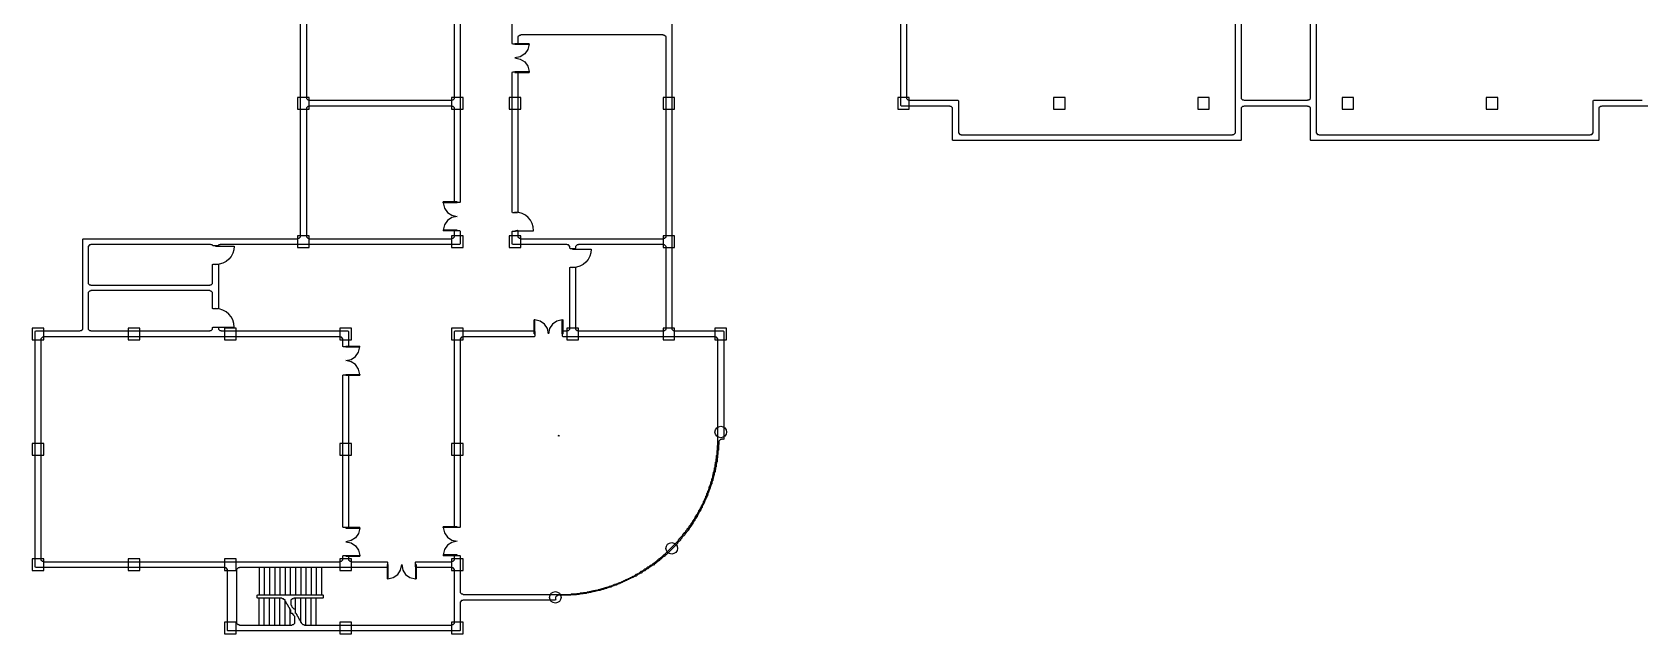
# Model space of a CAD drawing. Header units: metres. Extents: x 17250 to 146550, y 15000 to 99000.
# Drawn here: x 17250 to 100833, y 15000 to 46300 of the extents above; entities that cross this region are included whole.
import ezdxf

# ---------------------------------------------------------------- set-up
doc = ezdxf.new("R2010")
doc.units = ezdxf.units.M
for name, color, linetype in [('COL', 5, 'Continuous'), ('DOOR', 30, 'Continuous'), ('STAIR', 7, 'Continuous'), ('WALL', 8, 'Continuous')]:
    doc.layers.add(name, color=color, linetype=linetype)

msp = doc.modelspace()

# ---------------------------------------------------------------- linework, layer by layer
at = {"layer": 'COL'}
for points in [[(31050, 42300), (31650, 42300), (31650, 42900), (31050, 42900), (31050, 42300)], [(39050, 42300), (39650, 42300), (39650, 42900), (39050, 42900), (39050, 42300)], [(42050, 42300), (42650, 42300), (42650, 42900), (42050, 42900), (42050, 42300)], [(50050, 42300), (50650, 42300), (50650, 42900), (50050, 42900), (50050, 42300)], [(62250, 42300), (62850, 42300), (62850, 42900), (62250, 42900), (62250, 42300)], [(70350, 42300), (70950, 42300), (70950, 42900), (70350, 42900), (70350, 42300)], [(77850, 42300), (78450, 42300), (78450, 42900), (77850, 42900), (77850, 42300)], [(85950, 42300), (85950, 42900), (85350, 42900), (85350, 42300), (85950, 42300)], [(93450, 42300), (93450, 42900), (92850, 42900), (92850, 42300), (93450, 42300)], [(31050, 35100), (31650, 35100), (31650, 35700), (31050, 35700), (31050, 35100)], [(39050, 35100), (39650, 35100), (39650, 35700), (39050, 35700), (39050, 35100)], [(42050, 35100), (42650, 35100), (42650, 35700), (42050, 35700), (42050, 35100)], [(50050, 35100), (50650, 35100), (50650, 35700), (50050, 35700), (50050, 35100)], [(17250, 30300), (17850, 30300), (17850, 30900), (17250, 30900), (17250, 30300)], [(22250, 30300), (22850, 30300), (22850, 30900), (22250, 30900), (22250, 30300)], [(27250, 30300), (27850, 30300), (27850, 30900), (27250, 30900), (27250, 30300)], [(33250, 30300), (33850, 30300), (33850, 30900), (33250, 30900), (33250, 30300)], [(39050, 30300), (39650, 30300), (39650, 30900), (39050, 30900), (39050, 30300)], [(45050, 30300), (45650, 30300), (45650, 30900), (45050, 30900), (45050, 30300)], [(50050, 30300), (50650, 30300), (50650, 30900), (50050, 30900), (50050, 30300)], [(52750, 30300), (53350, 30300), (53350, 30900), (52750, 30900), (52750, 30300)], [(53350, 25500), (53326, 25383), (53262, 25288), (53167, 25224), (53050, 25200), (52933, 25224), (52838, 25288), (52774, 25383), (52750, 25500), (52774, 25617), (52838, 25712), (52933, 25776), (53050, 25800), (53167, 25776), (53262, 25712), (53326, 25617), (53350, 25500)], [(17250, 24300), (17850, 24300), (17850, 24900), (17250, 24900), (17250, 24300)], [(33250, 24300), (33850, 24300), (33850, 24900), (33250, 24900), (33250, 24300)], [(39050, 24300), (39650, 24300), (39650, 24900), (39050, 24900), (39050, 24300)], [(50801, 19449), (50778, 19332), (50713, 19237), (50618, 19172), (50501, 19149), (50385, 19172), (50289, 19237), (50225, 19332), (50201, 19449), (50225, 19565), (50289, 19661), (50385, 19725), (50501, 19749), (50618, 19725), (50713, 19661), (50778, 19565), (50801, 19449)], [(17250, 18300), (17850, 18300), (17850, 18900), (17250, 18900), (17250, 18300)], [(22250, 18300), (22850, 18300), (22850, 18900), (22250, 18900), (22250, 18300)], [(27250, 18300), (27850, 18300), (27850, 18900), (27250, 18900), (27250, 18300)], [(33250, 18300), (33850, 18300), (33850, 18900), (33250, 18900), (33250, 18300)], [(39050, 18300), (39650, 18300), (39650, 18900), (39050, 18900), (39050, 18300)], [(44750, 16900), (44726, 16783), (44662, 16688), (44567, 16624), (44450, 16600), (44333, 16624), (44238, 16688), (44174, 16783), (44150, 16900), (44174, 17017), (44238, 17112), (44333, 17176), (44450, 17200), (44567, 17176), (44662, 17112), (44726, 17017), (44750, 16900)], [(27250, 15000), (27850, 15000), (27850, 15600), (27250, 15600), (27250, 15000)], [(33250, 15000), (33850, 15000), (33850, 15600), (33250, 15600), (33250, 15000)], [(39050, 15000), (39650, 15000), (39650, 15600), (39050, 15600), (39050, 15000)]]:
    msp.add_lwpolyline(points, close=True, dxfattribs=at)
at = {"layer": 'DOOR'}
for points in [[(42350, 45706), (43081, 45706)], [(42350, 45706), (42350, 45669)], [(43081, 45669), (43018, 45390), (42860, 45164), (42630, 45012), (42350, 44956)], [(42350, 45669), (43081, 45669)], [(43081, 45669), (43081, 45706)], [(42350, 44956), (42630, 44901), (42860, 44749), (43018, 44522), (43081, 44244)], [(42350, 44244), (43081, 44244)], [(42350, 44206), (42350, 44244)], [(42350, 44206), (43081, 44206)], [(43081, 44244), (43081, 44206)], [(39350, 37465), (38619, 37465)], [(38619, 37428), (38619, 37465)], [(38619, 37428), (38682, 37149), (38840, 36923), (39070, 36771), (39350, 36715)], [(39350, 37428), (38619, 37428)], [(39350, 37465), (39350, 37428)], [(43320, 35970), (43300, 36166), (43244, 36348), (43154, 36513), (43036, 36656), (42892, 36775), (42728, 36864), (42545, 36921), (42350, 36940)], [(39350, 36715), (39070, 36660), (38840, 36508), (38682, 36281), (38619, 36003)], [(39350, 36003), (38619, 36003)], [(38619, 36003), (38619, 35965)], [(39350, 35965), (38619, 35965)], [(39350, 35965), (39350, 36003)], [(42350, 35970), (43320, 35970)], [(26785, 35172), (27755, 35172)], [(27755, 35172), (27736, 34977), (27679, 34795), (27590, 34630), (27471, 34486), (27328, 34368), (27163, 34278), (26981, 34222), (26785, 34202)], [(45350, 35017), (46320, 35017)], [(46320, 35017), (46300, 34822), (46244, 34640), (46154, 34475), (46036, 34331), (45892, 34213), (45728, 34124), (45545, 34067), (45350, 34047)], [(27755, 30951), (27736, 31147), (27679, 31329), (27590, 31494), (27471, 31637), (27328, 31756), (27163, 31845), (26981, 31902), (26785, 31921)], [(26785, 30951), (27755, 30951)], [(43349, 30600), (43349, 31331)], [(43387, 31331), (43349, 31331)], [(43387, 30600), (43387, 31331)], [(44099, 30600), (44044, 30880), (43892, 31110), (43665, 31268), (43387, 31331)], [(44812, 31331), (44533, 31268), (44307, 31110), (44155, 30880), (44099, 30600)], [(44812, 30600), (44812, 31331)], [(44812, 31331), (44849, 31331)], [(44849, 30600), (44849, 31331)], [(43349, 30600), (43387, 30600)], [(44849, 30600), (44812, 30600)], [(33550, 29961), (34281, 29961)], [(33550, 29961), (33550, 29923)], [(33550, 29923), (34281, 29923)], [(33550, 29211), (33830, 29267), (34060, 29419), (34218, 29645), (34281, 29923)], [(34281, 29923), (34281, 29961)], [(34281, 28498), (34218, 28777), (34060, 29003), (33830, 29155), (33550, 29211)], [(33550, 28498), (34281, 28498)], [(33550, 28461), (33550, 28498)], [(33550, 28461), (34281, 28461)], [(34281, 28498), (34281, 28461)], [(33550, 20543), (34281, 20543)], [(33550, 20543), (33550, 20506)], [(34281, 20506), (34218, 20227), (34060, 20001), (33830, 19849), (33550, 19793)], [(33550, 20506), (34281, 20506)], [(34281, 20506), (34281, 20543)], [(39350, 20566), (38619, 20566)], [(38619, 20529), (38619, 20566)], [(38619, 20529), (38682, 20250), (38840, 20024), (39070, 19872), (39350, 19816)], [(39350, 20529), (38619, 20529)], [(39350, 20566), (39350, 20529)], [(33550, 19793), (33830, 19738), (34060, 19586), (34218, 19359), (34281, 19081)], [(39350, 19816), (39070, 19761), (38840, 19609), (38682, 19382), (38619, 19104)], [(33550, 19081), (34281, 19081)], [(33550, 19043), (33550, 19081)], [(33550, 19043), (34281, 19043)], [(34281, 19081), (34281, 19043)], [(35711, 18600), (35711, 17869)], [(35711, 18600), (35748, 18600)], [(35748, 17869), (36027, 17932), (36253, 18090), (36405, 18320), (36461, 18600)], [(35748, 18600), (35748, 17869)], [(36461, 18600), (36516, 18320), (36668, 18090), (36894, 17932), (37173, 17869)], [(37173, 18600), (37173, 17869)], [(37211, 18600), (37173, 18600)], [(37211, 18600), (37211, 17869)], [(39350, 19104), (38619, 19104)], [(38619, 19104), (38619, 19066)], [(39350, 19066), (38619, 19066)], [(39350, 19066), (39350, 19104)], [(35748, 17869), (35711, 17869)], [(37173, 17869), (37211, 17869)]]:
    msp.add_lwpolyline(points, dxfattribs=at)
at = {"layer": 'STAIR'}
for p, q in [((29050, 18480), (29050, 17010)), ((29320, 18480), (29320, 17010)), ((29590, 18480), (29590, 17010)), ((29860, 18480), (29860, 17010)), ((30130, 18480), (30130, 17010)), ((30400, 18480), (30400, 17010)), ((30670, 18480), (30670, 17010)), ((30940, 18480), (30940, 17010)), ((31210, 18480), (31210, 17010)), ((31480, 18480), (31480, 17010)), ((31750, 18480), (31750, 17010)), ((32020, 18480), (32020, 17010)), ((32290, 18480), (32290, 17010)), ((29050, 15420), (29050, 16890)), ((29320, 15420), (29320, 16890)), ((29590, 15420), (29590, 16890)), ((29860, 15420), (29860, 16890)), ((30130, 15420), (30130, 16890)), ((30400, 15420), (30400, 16786)), ((30940, 16051), (30940, 16890)), ((31210, 15584), (31210, 16890)), ((31480, 15420), (31480, 16890)), ((31750, 15420), (31750, 16890)), ((32020, 15420), (32020, 16890)), ((30670, 15420), (30670, 16319))]:
    msp.add_line(p, q, dxfattribs=at)
at = {"layer": 'WALL'}
for points in [[(50505, 52855), (50505, 30855), (50580, 30780), (50630, 30780), (50655, 30755), (53180, 30755), (53205, 30730), (53205, 25130), (53180, 25105), (53155, 25130), (53105, 25130), (53080, 25105), (53030, 25105), (52955, 25030), (52955, 24855), (52930, 24830), (52930, 24555), (52905, 24530), (52905, 24330), (52880, 24305), (52880, 24155), (52855, 24130), (52855, 23955), (52830, 23930), (52830, 23855), (52805, 23830), (52805, 23680), (52780, 23655), (52780, 23555), (52755, 23530), (52755, 23430), (52730, 23405), (52730, 23380), (52705, 23355), (52705, 23255), (52680, 23230), (52680, 23155), (52655, 23130), (52655, 23080), (52630, 23055), (52630, 22980), (52605, 22955), (52605, 22930), (52580, 22905), (52580, 22805), (52555, 22780), (52555, 22755), (52530, 22730), (52530, 22680), (52505, 22655), (52505, 22580), (52480, 22555), (52480, 22530), (52455, 22505), (52455, 22455), (52430, 22430), (52430, 22405), (52405, 22380), (52405, 22355), (52380, 22330), (52380, 22255), (52355, 22230), (52355, 22180), (52330, 22155), (52330, 22130), (52305, 22105), (52305, 22080), (52280, 22055), (52280, 22030), (52255, 22005), (52255, 21980), (52230, 21955), (52230, 21905), (52205, 21880), (52205, 21855), (52180, 21830), (52180, 21805), (52155, 21780), (52155, 21755), (52130, 21730), (52130, 21705), (52105, 21680), (52105, 21655), (52080, 21630), (52080, 21580), (52055, 21555), (52055, 21530), (52030, 21505), (52030, 21480), (52005, 21455), (52005, 21405), (51905, 21305), (51905, 21280), (51880, 21255), (51880, 21230), (51855, 21205), (51855, 21180), (51830, 21155), (51830, 21105), (51730, 21005), (51730, 20980), (51705, 20955), (51705, 20905), (51655, 20855), (51655, 20830), (51605, 20780), (51605, 20730), (51530, 20655), (51530, 20630), (51405, 20505), (51405, 20455), (51330, 20380), (51330, 20355), (51255, 20280), (51255, 20255), (51180, 20180), (51180, 20155), (51030, 20005), (51030, 19980), (50955, 19905), (50955, 19880), (50805, 19730), (50805, 19705), (50205, 19105), (50180, 19105), (50105, 19030), (50080, 19030), (49930, 18880), (49905, 18880), (49830, 18805), (49805, 18805), (49655, 18655), (49630, 18655), (49555, 18580), (49505, 18580), (49405, 18480), (49355, 18480), (49255, 18380), (49205, 18380), (49105, 18280), (49055, 18280), (49030, 18255), (49005, 18255), (48905, 18155), (48855, 18155), (48830, 18130), (48805, 18130), (48780, 18105), (48755, 18105), (48655, 18005), (48605, 18005), (48580, 17980), (48555, 17980), (48530, 17955), (48505, 17955), (48480, 17930), (48430, 17930), (48405, 17905), (48380, 17905), (48355, 17880), (48330, 17880), (48305, 17855), (48280, 17855), (48255, 17830), (48230, 17830), (48205, 17805), (48180, 17805), (48155, 17780), (48130, 17780), (48105, 17755), (48055, 17755), (48030, 17730), (48005, 17730), (47980, 17705), (47955, 17705), (47930, 17680), (47905, 17680), (47880, 17655), (47855, 17655), (47830, 17630), (47805, 17630), (47780, 17605), (47730, 17605), (47705, 17580), (47680, 17580), (47655, 17555), (47630, 17555), (47605, 17530), (47530, 17530), (47505, 17505), (47455, 17505), (47430, 17480), (47405, 17480), (47380, 17455), (47355, 17455), (47330, 17430), (47255, 17430), (47230, 17405), (47180, 17405), (47155, 17380), (47130, 17380), (47105, 17355), (47030, 17355), (47005, 17330), (46955, 17330), (46930, 17305), (46855, 17305), (46830, 17280), (46780, 17280), (46755, 17255), (46655, 17255), (46630, 17230), (46555, 17230), (46530, 17205), (46430, 17205), (46405, 17180), (46330, 17180), (46305, 17155), (46205, 17155), (46180, 17130), (46080, 17130), (46055, 17105), (45905, 17105), (45880, 17080), (45730, 17080), (45705, 17055), (45555, 17055), (45530, 17030), (45255, 17030), (45230, 17005), (44605, 17005), (44580, 16980), (44530, 16980), (44455, 16905), (44455, 16805), (44480, 16780), (44455, 16755), (39655, 16755), (39630, 16730), (39580, 16730), (39505, 16655), (39505, 15180), (39480, 15155), (27430, 15155), (27405, 15180), (27405, 18355), (27330, 18430), (27280, 18430), (27255, 18455), (17430, 18455), (17405, 18480), (17405, 30730), (17430, 30755), (19730, 30755), (19755, 30780), (19805, 30780), (19880, 30855), (19880, 35530), (19905, 35555), (31055, 35555), (31080, 35580), (31130, 35580), (31205, 35655), (31205, 78355)], [(31505, 49555), (31505, 42855), (31580, 42780), (31630, 42780), (31655, 42755), (39055, 42755), (39080, 42780), (39130, 42780), (39205, 42855), (39205, 47730)], [(101380, 42455), (98855, 42455), (98830, 42430), (98780, 42430), (98705, 42355), (98705, 40680), (98680, 40655), (83730, 40655), (83705, 40680), (83705, 42355), (83630, 42430), (83580, 42430), (83555, 42455), (80255, 42455), (80230, 42430), (80180, 42430), (80105, 42355), (80105, 40680), (80080, 40655), (65130, 40655), (65105, 40680), (65105, 42355), (65030, 42430), (64980, 42430), (64955, 42455), (62430, 42455), (62405, 42480), (62405, 49555)], [(62705, 49555), (62705, 42855), (62780, 42780), (62830, 42780), (62855, 42755), (65380, 42755), (65405, 42730), (65405, 41055), (65480, 40980), (65530, 40980), (65555, 40955), (79655, 40955), (79680, 40980), (79730, 40980), (79805, 41055), (79805, 48555)], [(80105, 48555), (80105, 42855), (80180, 42780), (80230, 42780), (80255, 42755), (83555, 42755), (83580, 42780), (83630, 42780), (83705, 42855), (83705, 48555)], [(84005, 48555), (84005, 41055), (84080, 40980), (84130, 40980), (84155, 40955), (98255, 40955), (98280, 40980), (98330, 40980), (98405, 41055), (98405, 42730), (98430, 42755), (100955, 42755)], [(39505, 47730), (39505, 37455), (39480, 37430), (39230, 37430), (39205, 37455), (39205, 42355), (39130, 42430), (39080, 42430), (39055, 42455), (31655, 42455), (31630, 42430), (31580, 42430), (31505, 42355), (31505, 35655), (31580, 35580), (31630, 35580), (31655, 35555), (39055, 35555), (39080, 35580), (39130, 35580), (39205, 35655), (39205, 35955), (39230, 35980), (39480, 35980), (39505, 35955), (39505, 35280), (39480, 35255), (27030, 35255), (27005, 35230), (26955, 35230), (26905, 35180), (26655, 35180), (26605, 35230), (26555, 35230), (26530, 35255), (20305, 35255), (20280, 35230), (20230, 35230), (20155, 35155), (20155, 33230), (20230, 33155), (20280, 33155), (20305, 33130), (26480, 33130), (26505, 33155), (26555, 33155), (26630, 33230), (26630, 34205), (26655, 34230), (26905, 34230), (26930, 34205), (26930, 31930), (26905, 31905), (26655, 31905), (26630, 31930), (26630, 32755), (26555, 32830), (26505, 32830), (26480, 32855), (20305, 32855), (20280, 32830), (20230, 32830), (20155, 32755), (20155, 30855), (20230, 30780), (20280, 30780), (20305, 30755), (26480, 30755), (26505, 30780), (26555, 30780), (26630, 30855), (26630, 30930), (26655, 30955), (26905, 30955), (26930, 30930), (26930, 30855), (27005, 30780), (27055, 30780), (27080, 30755), (33680, 30755), (33705, 30730), (33705, 29955), (33680, 29930), (33430, 29930), (33405, 29955), (33405, 30355), (33330, 30430), (33280, 30430), (33255, 30455), (17855, 30455), (17830, 30430), (17780, 30430), (17705, 30355), (17705, 18855), (17780, 18780), (17830, 18780), (17855, 18755), (33255, 18755), (33280, 18780), (33330, 18780), (33405, 18855), (33405, 19055), (33430, 19080), (33680, 19080), (33705, 19055), (33705, 18855), (33780, 18780), (33830, 18780), (33855, 18755), (35705, 18755), (35730, 18730), (35730, 18480), (35705, 18455), (28030, 18455), (28005, 18430), (27955, 18430), (27880, 18355), (27880, 15555), (27955, 15480), (28005, 15480), (28030, 15455), (30755, 15455), (30780, 15480), (30830, 15480), (30905, 15555), (30905, 15905), (30855, 15955), (30855, 15980), (30780, 16055), (30730, 16055), (30705, 16080), (30705, 16230), (30655, 16280), (30655, 16305), (30630, 16330), (30630, 16355), (30580, 16405), (30580, 16430), (30555, 16455), (30555, 16480), (30530, 16505), (30530, 16530), (30480, 16580), (30480, 16605), (30455, 16630), (30455, 16655), (30405, 16705), (30405, 16730), (30305, 16830), (30255, 16830), (30230, 16855), (28980, 16855), (28955, 16880), (28955, 17005), (28980, 17030), (32355, 17030), (32380, 17005), (32380, 16880), (32355, 16855), (30855, 16855), (30830, 16830), (30780, 16830), (30705, 16755), (30705, 16505), (30730, 16480), (30730, 16455), (30755, 16430), (30755, 16405), (30855, 16305), (30905, 16305), (30930, 16280), (30930, 16105), (30980, 16055), (30980, 16030), (31005, 16005), (31005, 15980), (31030, 15955), (31030, 15930), (31080, 15880), (31080, 15855), (31105, 15830), (31105, 15805), (31130, 15780), (31130, 15755), (31180, 15705), (31180, 15680), (31205, 15655), (31205, 15630), (31230, 15605), (31230, 15580), (31330, 15480), (31380, 15480), (31405, 15455), (39055, 15455), (39080, 15480), (39130, 15480), (39205, 15555), (39205, 18355), (39130, 18430), (39080, 18430), (39055, 18455), (37205, 18455), (37180, 18480), (37180, 18730), (37205, 18755), (39055, 18755), (39080, 18780), (39130, 18780), (39205, 18855), (39205, 19055), (39230, 19080), (39480, 19080), (39505, 19055), (39505, 17155), (39580, 17080), (39630, 17080), (39655, 17055), (45255, 17055), (45280, 17080), (45555, 17080), (45580, 17105), (45730, 17105), (45755, 17130), (45905, 17130), (45930, 17155), (46080, 17155), (46105, 17180), (46205, 17180), (46230, 17205), (46305, 17205), (46330, 17230), (46430, 17230), (46455, 17255), (46530, 17255), (46555, 17280), (46655, 17280), (46680, 17305), (46755, 17305), (46780, 17330), (46830, 17330), (46855, 17355), (46930, 17355), (46955, 17380), (47005, 17380), (47030, 17405), (47105, 17405), (47130, 17430), (47180, 17430), (47205, 17455), (47230, 17455), (47255, 17480), (47330, 17480), (47355, 17505), (47405, 17505), (47430, 17530), (47455, 17530), (47480, 17555), (47505, 17555), (47530, 17580), (47605, 17580), (47630, 17605), (47680, 17605), (47705, 17630), (47730, 17630), (47755, 17655), (47780, 17655), (47805, 17680), (47855, 17680), (47880, 17705), (47905, 17705), (47930, 17730), (47955, 17730), (47980, 17755), (48005, 17755), (48030, 17780), (48055, 17780), (48080, 17805), (48105, 17805), (48130, 17830), (48180, 17830), (48205, 17855), (48230, 17855), (48255, 17880), (48280, 17880), (48305, 17905), (48330, 17905), (48355, 17930), (48380, 17930), (48405, 17955), (48430, 17955), (48455, 17980), (48480, 17980), (48505, 18005), (48555, 18005), (48655, 18105), (48705, 18105), (48730, 18130), (48755, 18130), (48780, 18155), (48805, 18155), (48905, 18255), (48955, 18255), (48980, 18280), (49005, 18280), (49105, 18380), (49155, 18380), (49255, 18480), (49305, 18480), (49405, 18580), (49455, 18580), (49555, 18680), (49580, 18680), (49655, 18755), (49680, 18755), (49830, 18905), (49855, 18905), (49930, 18980), (49955, 18980), (50105, 19130), (50130, 19130), (50855, 19855), (50855, 19880), (50930, 19955), (50930, 19980), (51080, 20130), (51080, 20155), (51155, 20230), (51155, 20255), (51230, 20330), (51230, 20355), (51305, 20430), (51305, 20455), (51405, 20555), (51405, 20605), (51505, 20705), (51505, 20730), (51605, 20830), (51605, 20880), (51655, 20930), (51655, 20955), (51705, 21005), (51705, 21030), (51730, 21055), (51730, 21105), (51830, 21205), (51830, 21230), (51855, 21255), (51855, 21280), (51880, 21305), (51880, 21330), (51905, 21355), (51905, 21405), (52005, 21505), (52005, 21555), (52030, 21580), (52030, 21605), (52055, 21630), (52055, 21655), (52080, 21680), (52080, 21705), (52105, 21730), (52105, 21755), (52130, 21780), (52130, 21805), (52155, 21830), (52155, 21880), (52180, 21905), (52180, 21930), (52205, 21955), (52205, 21980), (52230, 22005), (52230, 22030), (52255, 22055), (52255, 22080), (52280, 22105), (52280, 22155), (52305, 22180), (52305, 22205), (52330, 22230), (52330, 22305), (52355, 22330), (52355, 22355), (52380, 22380), (52380, 22430), (52405, 22455), (52405, 22480), (52430, 22505), (52430, 22530), (52455, 22555), (52455, 22655), (52480, 22680), (52480, 22705), (52505, 22730), (52505, 22755), (52530, 22780), (52530, 22880), (52555, 22905), (52555, 22930), (52580, 22955), (52580, 23055), (52605, 23080), (52605, 23105), (52630, 23130), (52630, 23230), (52655, 23255), (52655, 23330), (52680, 23355), (52680, 23405), (52705, 23430), (52705, 23505), (52730, 23530), (52730, 23630), (52755, 23655), (52755, 23805), (52780, 23830), (52780, 23930), (52805, 23955), (52805, 24105), (52830, 24130), (52830, 24280), (52855, 24305), (52855, 24530), (52880, 24555), (52880, 24805), (52905, 24830), (52905, 30355), (52830, 30430), (52780, 30430), (52755, 30455), (44855, 30455), (44830, 30480), (44830, 30730), (44855, 30755), (45055, 30755), (45080, 30780), (45130, 30780), (45205, 30855), (45205, 34055), (45230, 34080), (45480, 34080), (45505, 34055), (45505, 30855), (45580, 30780), (45630, 30780), (45655, 30755), (50055, 30755), (50080, 30780), (50130, 30780), (50205, 30855), (50205, 35155), (50130, 35230), (50080, 35230), (50055, 35255), (45655, 35255), (45630, 35230), (45580, 35230), (45505, 35155), (45505, 35055), (45480, 35030), (45230, 35030), (45205, 35055), (45205, 35155), (45130, 35230), (45080, 35230), (45055, 35255), (42230, 35255), (42205, 35280), (42205, 35930), (42230, 35955), (42380, 35955), (42405, 35980), (42455, 35980), (42480, 36005), (42505, 35980), (42505, 35655), (42580, 35580), (42630, 35580), (42655, 35555), (50055, 35555), (50080, 35580), (50130, 35580), (50205, 35655), (50205, 46055), (50130, 46130), (50080, 46130), (50055, 46155), (42655, 46155), (42630, 46130), (42580, 46130), (42505, 46055), (42505, 45705), (42480, 45680), (42230, 45680), (42205, 45705), (42205, 46905)]]:
    msp.add_lwpolyline(points, dxfattribs=at)
for points in [[(42230, 36905), (42205, 36930), (42205, 44205), (42230, 44230), (42480, 44230), (42505, 44205), (42505, 36930), (42480, 36905)], [(39230, 20530), (39205, 20555), (39205, 30730), (39230, 30755), (43355, 30755), (43380, 30730), (43380, 30480), (43355, 30455), (39655, 30455), (39630, 30430), (39580, 30430), (39505, 30355), (39505, 20555), (39480, 20530)], [(33430, 20530), (33405, 20555), (33405, 28455), (33430, 28480), (33680, 28480), (33705, 28455), (33705, 20555), (33680, 20530)], [(44630, 25280), (44605, 25305), (44630, 25330), (44655, 25305)]]:
    msp.add_lwpolyline(points, close=True, dxfattribs=at)

doc.saveas('drawing.dxf')
